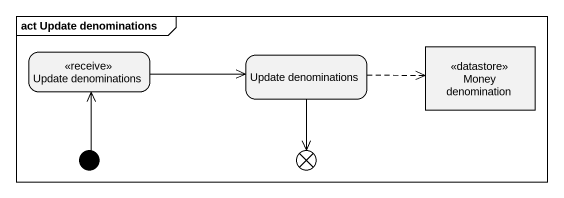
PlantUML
@startuml
mainframe act Update denominations
hide empty description
state "Update denominations" as Update_denominations <<receive>>
state "Update denominations" as Update_denominations_2
state "Money denomination" as Money_denomination <<datastore>>
state flowfinal1 <<end>>
[*] -up-> Update_denominations
Update_denominations -right-> Update_denominations_2
Update_denominations_2 -right[dashed]-> Money_denomination
Update_denominations_2 --> flowfinal1
@enduml
